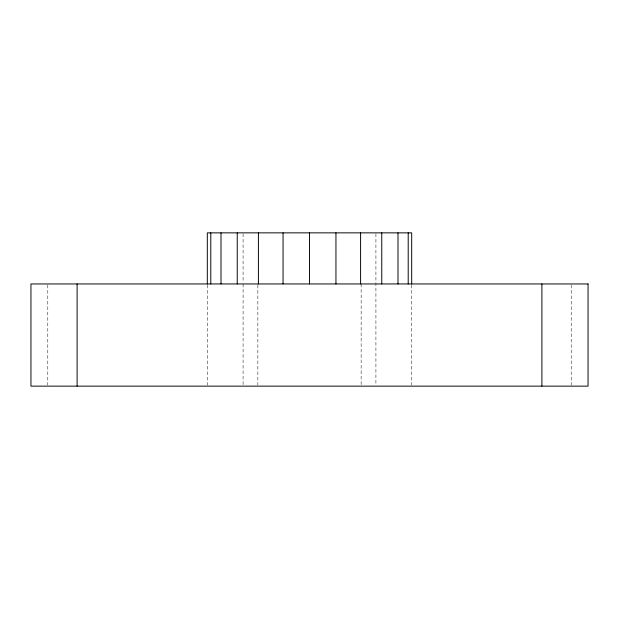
<?xml version="1.0" encoding="UTF-8"?>
<svg xmlns="http://www.w3.org/2000/svg" width="619" height="619" viewBox="0 0 619 619"><rect width="100%" height="100%" fill="white"/><g stroke="black" fill="none" stroke-linecap="round" stroke-linejoin="round"><path stroke-width="0.46" stroke-dasharray="3.1 2.32" d="M571.205 284.918L571.205 385.18M411.689 284.918L411.689 385.18M375.919 233.82L375.919 385.18M361.14 283.951L361.14 385.18M257.86 284.918L257.86 385.18M243.081 233.82L243.081 282.024M243.081 283.951L243.081 385.18M207.311 284.918L207.311 385.18M47.795 284.918L47.795 385.18"/><path stroke-width="0.93" d="M541.904 283.951L541.904 386.14M411.689 283.951L411.689 232.86L207.311 232.86L207.311 283.951M408.207 232.86L408.207 283.951M397.994 232.86L397.994 283.951M381.761 232.86L381.761 283.951M360.591 232.86L360.591 283.951M335.947 232.86L335.947 283.951M309.5 232.86L309.5 283.951M283.053 232.86L283.053 283.951M258.409 232.86L258.409 283.951M237.239 232.86L237.239 283.951M221.006 232.86L221.006 283.951M210.793 232.86L210.793 283.951M77.096 283.951L77.096 386.14M588.05 283.951L30.95 283.951L30.95 386.14L588.05 386.14L588.05 283.951"/></g></svg>
